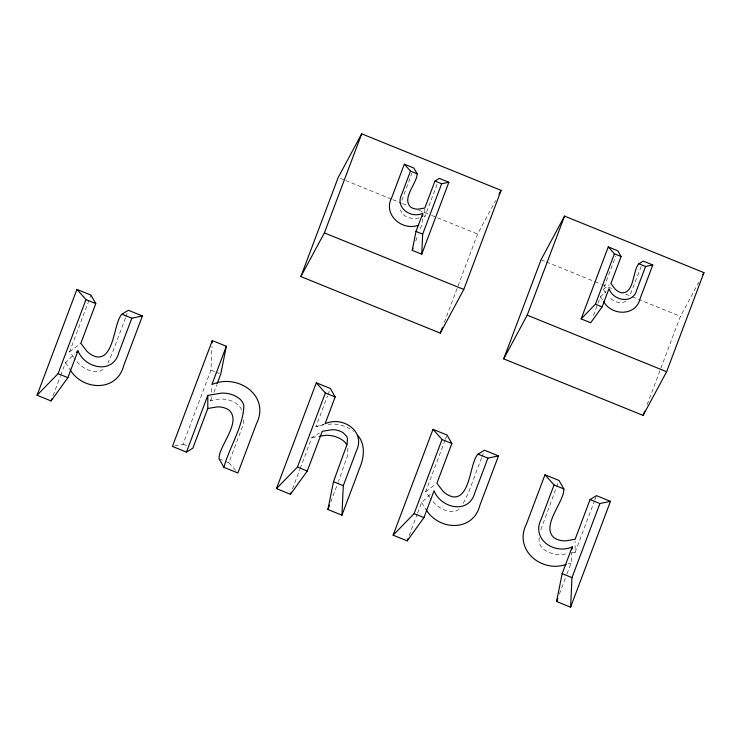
<?xml version="1.0" encoding="UTF-8"?>
<svg xmlns="http://www.w3.org/2000/svg" width="741" height="741" viewBox="0 0 741 741"><rect width="100%" height="100%" fill="white"/><g stroke="black" fill="none" stroke-linecap="round" stroke-linejoin="round"><path stroke-width="0.56" stroke-dasharray="3.71 2.78" d="M424.806 209.157L424.788 216.946L437.31 183.731M571.746 552.934L575.09 552.378L575.109 541.467M174.543 445.98L183.018 444.211L210.935 370.12L212.037 346.26M347.927 448.148L347.325 456.252L338.498 481.381M539.3 537.762C537.947 542.903 541.013 547.96 545.395 550.517A25.842 23.267 28.3 0 0 561.734 554.611L567.3 553.684M241.742 409.671C235.814 398.982 221.346 396.944 210.648 400.909L210.981 396.555M211.315 392.193L211.722 386.746M422.444 218.752L422.018 224.301L419.665 230.553M567.004 573.83L571.015 563.197L571.839 552.304M401.872 200.376L411.885 173.292M540.847 529.713L556.167 488.032M53.074 395.611L60.29 376.465M60.688 375.4L65.504 362.636L74.656 353.994M73.757 357.338L69.58 351.818L90.948 295.085M125.544 317.843L112.095 353.54L107.862 363.071M125.951 316.768L127.174 313.517M210.648 400.909L212.259 396.62M213.88 392.332L216.705 384.82M235.647 470.452L228.858 462.81L241.862 428.289L243.298 423.546L243.798 417.109M292.473 488.967L299.735 469.692M300.142 468.627L311.831 437.579L319.39 433.031M323.836 424.788L315.907 426.77L327.531 395.916M327.93 394.851L329.94 389.534M415.738 240.973L418.091 234.721M330.755 501.935L338.091 482.465M444.322 322.354L477.593 234.054L495.646 200.533M409.152 535.548L417.164 514.273M417.563 513.207L421.573 502.574L431.558 493.145M429.826 497.276L425.649 491.755L445.008 440.376M445.415 439.302L447.027 435.023M481.613 457.781L468.173 493.478L462.541 504.834M482.02 456.706L483.243 453.455M593.421 315.453L600.488 296.706L605.888 291.611M605.777 292.686L603.257 289.351L615.771 256.136M556.574 486.948L558.205 482.623M641.271 266.362L629.702 296.085M559.39 594.05L566.606 574.896M575.09 552.378L594.449 500.999M594.847 499.934L596.459 495.646M647.162 404.642L680.433 316.342L699.578 280.793M69.58 351.818L80.834 343.278M603.257 289.351L609.213 284.84M425.649 491.755L435.171 484.531M102.999 369.453L100.016 371.111L96.626 371.769L92.616 371.352A25.842 23.267 28.3 0 1 77.935 362.849L74.452 358.255M625.988 301.346L621.653 302.921L618.92 302.634A17.571 15.82 28.3 0 1 608.935 296.854M459.077 509.391L456.085 511.049L452.705 511.707L448.685 511.29A25.842 23.267 28.3 0 1 434.004 502.787L430.521 498.193M315.907 426.77L324.058 424.093M568.041 563.938L571.015 563.197M419.119 217.9L415.71 218.465A17.571 15.82 28.3 0 1 404.595 215.687L402.409 213.973L400.251 209.768M311.831 437.579L318.51 436.468M328.068 424.315C337.035 423.139 346.492 425.788 353.587 431.382M340.332 178.368L344.621 180.109M345.695 180.545L391.804 199.246M392.878 199.681L401.455 203.164M402.53 203.599L406.818 205.34M418.619 210.129L430.41 214.909M431.484 215.344L477.593 234.054M541.023 259.785L545.311 261.527M546.386 261.962L593.569 281.108M594.643 281.543L601.071 284.146M602.146 284.581L611.797 288.499M625.737 294.158L631.1 296.335M632.175 296.77L680.433 316.342M210.935 370.12L214.853 371.713M215.835 372.112L219.762 373.705M183.018 444.211L188.909 446.601M219.04 458.827L224.931 461.217M225.912 461.615L228.858 462.81M600.488 296.706L603.563 301.485M421.573 502.574L426.103 509.604M65.504 362.636L69.469 368.786"/><path stroke-width="1.11" d="M207.795 408.476L207.813 395.388L221.17 393.156A25.842 23.267 28.3 0 1 237.509 397.25C240.686 399.223 243.178 402.224 243.909 405.948C242.733 427.659 229.627 446.693 223.884 467.302L237.907 472.999L256.488 423.676C270.604 395.249 237.046 373.029 211.889 384.57L226.32 346.269L212.296 340.582L172.421 446.425L186.445 452.112L192.836 448.194L207.795 408.476L217.141 406.92A18.09 16.283 28.3 0 1 228.58 409.782C242.752 421.499 218.299 446.23 219.04 458.827L223.884 467.302M212.195 342.851L212.296 340.582M341.925 515.199L343.296 485.661L356.301 451.139C366.184 431.234 342.685 415.682 325.086 423.759L335.182 396.954L330.338 388.469L316.314 382.782L276.439 488.625L290.463 494.312L307.265 471.044L322.233 431.327L331.579 429.771A18.09 16.283 28.3 0 1 343.018 432.633L346.714 436.403L347.492 438.728L347.066 444.396L333.478 481.678L327.902 509.502L341.925 515.199L360.506 465.876C364.34 456.048 365.118 443.563 357.597 435.245M421.74 254.219L422.676 234.128L441.655 183.749L448.861 182.24L421.74 254.219L412.209 250.347L415.997 231.424L422.87 213.195C411.162 219.067 394.823 207.628 401.641 194.577L410.486 171.106L404.327 164.178L391.693 197.708C382.634 214.64 402.409 231.572 418.785 225.116M570.607 607.185L571.978 577.647L599.886 503.556L610.482 501.333L570.607 607.185L556.584 601.497L562.16 573.664L572.256 546.858C554.657 554.935 531.158 539.374 541.041 519.478L554.046 484.957L544.996 474.768L526.416 524.082C513.356 549.692 541.495 573.145 566.059 564.429M422.611 216.529L422.778 214.306M572.089 549.035L572.256 546.858M226.32 346.269L220.744 374.103L217.113 383.755M142.42 315.962L131.824 318.185L118.819 352.707C112.901 374.733 85.048 368.573 77.981 350.854L67.885 377.66L51.073 400.927L37.05 395.24L76.925 289.398L90.948 295.085L95.793 303.569L80.834 343.278L86.678 351.002A18.09 16.283 28.3 0 0 96.96 356.949C114.716 358.792 113.688 321.881 122.006 314.203L128.397 310.275L142.42 315.962L123.84 365.285C117.097 392.174 82.797 390.905 70.034 369.666M37.05 395.24L58.067 373.677L85.984 299.586L76.925 289.398M51.073 400.927L51.87 398.806M186.445 452.112L207.813 395.388M300.865 276.569L338.183 177.497L361.701 133.815L501.111 190.372L463.792 289.444L440.265 333.126L300.865 276.569L324.382 232.887L361.701 133.815M276.439 488.625L297.447 467.062L325.364 392.971L316.314 382.782M290.463 494.312L291.269 492.172M404.327 164.178L413.867 168.04L417.155 173.811C416.961 183.648 401.409 198.116 410.671 207.156A12.301 11.078 28.3 0 0 418.452 209.11L424.806 208.045L434.976 181.045L439.32 178.368L448.861 182.24M412.209 250.347L412.996 248.263M327.902 509.502L329.532 505.177M440.265 333.126L442.294 327.735M498.489 455.9L487.893 458.123L474.888 492.645C468.979 514.671 441.117 508.511 434.05 490.783L423.954 517.598L407.142 540.865L393.119 535.178L433.003 429.335L447.027 435.023L451.871 443.507L436.903 483.215L442.757 490.94A18.09 16.283 28.3 0 0 453.038 496.887C470.785 498.721 469.757 461.819 478.084 454.14L484.466 450.213L498.489 455.9L479.909 505.223C473.175 532.112 438.867 530.843 426.103 509.604M393.119 535.178L414.136 513.615L442.053 439.524L433.003 429.335M407.142 540.865L407.948 538.744M503.695 358.857L541.023 259.785L564.54 216.103L703.95 272.66L666.622 371.732L643.105 415.414L503.695 358.857L527.212 315.175L564.54 216.103M652.784 264.972L645.578 266.482L636.741 289.953C633.138 304.579 613.27 300.892 608.972 288.694L602.1 306.922L590.67 322.752L581.139 318.88L608.259 246.91L617.79 250.773L621.088 256.543L610.908 283.544L614.882 288.795A12.301 11.078 28.3 0 0 621.875 292.843C634.62 293.269 632.573 270.15 638.909 263.768L643.253 261.101L652.784 264.972L640.15 298.512C636.065 316.453 611.668 316.064 603.563 301.485M581.139 318.88L595.431 304.218L614.409 253.83L608.259 246.91M544.996 474.768L559.02 480.455L563.864 488.94C564.605 501.537 540.152 526.267 554.324 537.985A18.09 16.283 28.3 0 0 565.763 540.847L575.109 539.281L590.077 499.573L596.459 495.646L610.482 501.333M556.584 601.497L557.788 598.302M643.105 415.414L644.726 411.107M498.925 194.438L501.111 190.372M702.857 274.698L703.95 272.66M76.314 352.42L77.981 350.854M319.621 436.282L325.188 435.356A25.842 23.267 28.3 0 1 341.527 439.441L344.75 441.96L346.816 444.822M410.486 171.106L417.155 173.811M434.976 181.045L441.655 183.749M614.409 253.83L621.088 256.543M638.909 263.768L645.578 266.482M415.997 231.424L422.676 234.128M595.431 304.218L602.1 306.922M324.382 232.887L463.792 289.444M527.212 315.175L666.622 371.732M442.053 439.524L451.871 443.507M478.084 454.14L487.893 458.123M554.046 484.957L563.864 488.94M590.077 499.573L599.886 503.556M325.364 392.971L335.182 396.954M85.984 299.586L95.793 303.569M122.006 314.203L131.824 318.185M414.136 513.615L423.954 517.598M562.16 573.664L571.978 577.647M297.447 467.062L307.265 471.044M333.478 481.678L343.296 485.661M58.067 373.677L67.885 377.66"/></g></svg>
